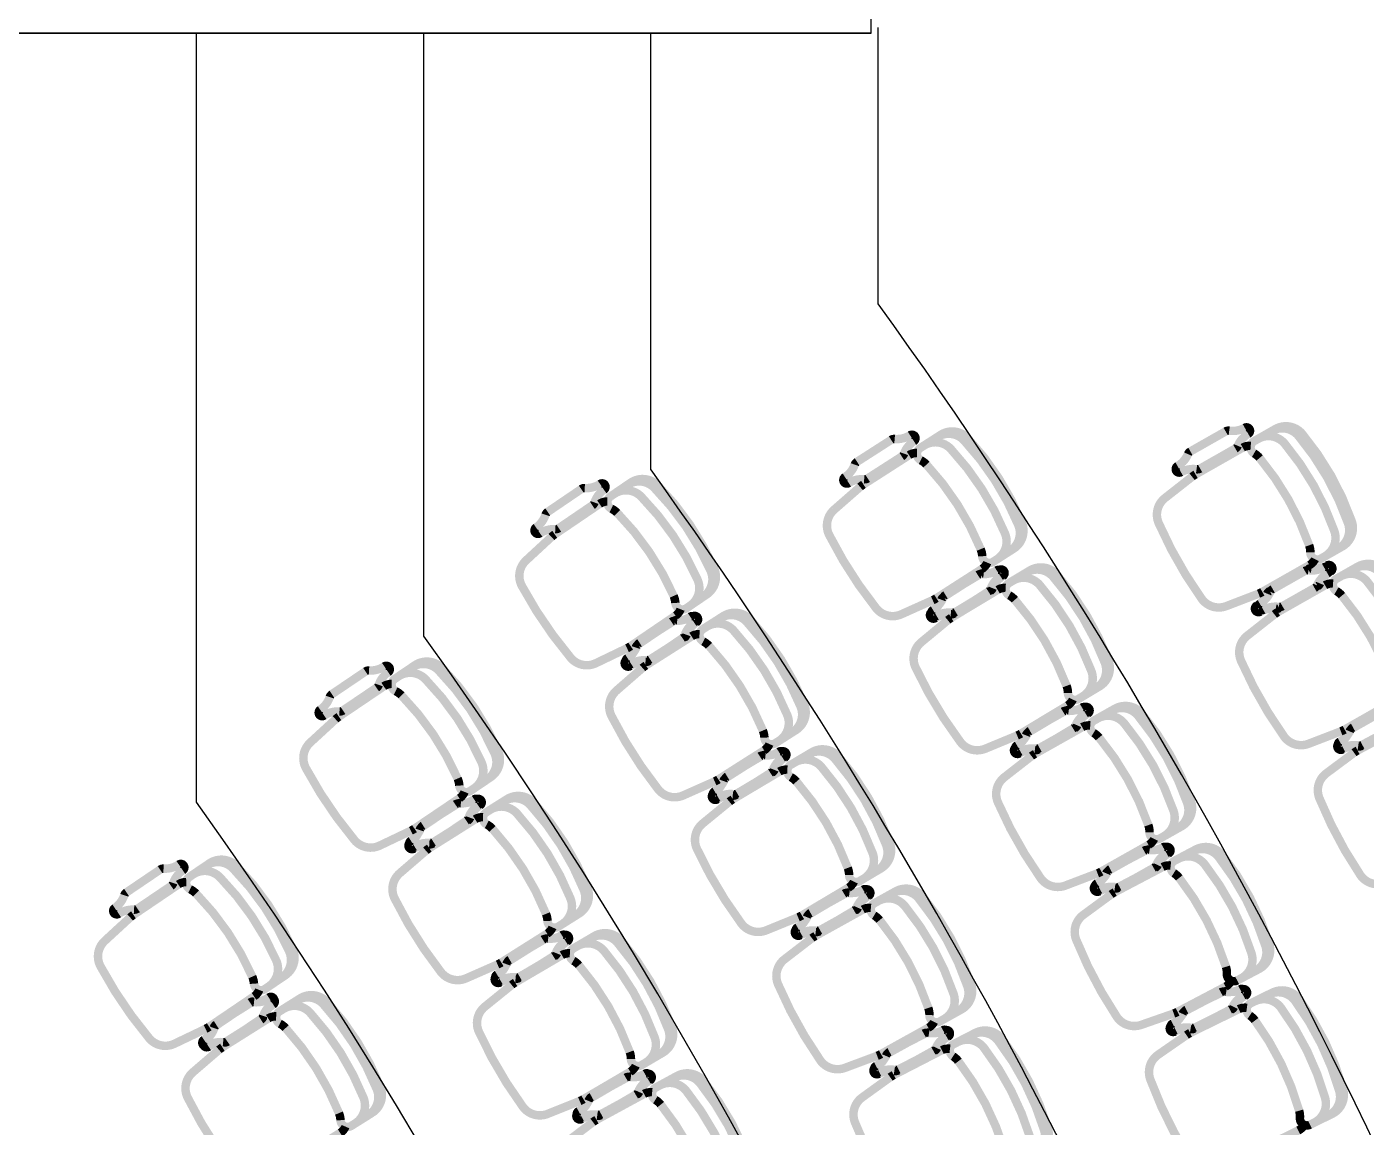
# Model space of a CAD drawing. Header units: metres. Extents: x -331 to 2982, y 362 to 2539.
# Drawn here: x 2871.207 to 2875.966, y 1354.1 to 1358.008 of the extents above; entities that cross this region are included whole.
import ezdxf

# ---------------------------------------------------------------- set-up
doc = ezdxf.new("R2010")
doc.units = ezdxf.units.M
doc.layers.add('Pis', color=251, linetype='Continuous')

msp = doc.modelspace()

# ---------------------------------------------------------------- linework, layer by layer
at = {"layer": 'Pis'}
for p, q in [((2874.2073, 1357.9858), (2874.2073, 1359.0861)), ((2874.2319, 1357.0246), (2874.2319, 1358.0058)), ((2874.2319, 1357.0246), (2874.2319, 1358.0058)), ((2874.2319, 1357.0246), (2874.2319, 1358.0058)), ((2874.2319, 1357.0246), (2874.2319, 1358.0058)), ((2869.969, 1357.9858), (2874.2073, 1357.9858)), ((2874.2073, 1357.9858), (2869.969, 1357.9858)), ((2871.8097, 1355.2545), (2871.8097, 1357.9858)), ((2871.8097, 1355.2545), (2871.8097, 1357.9858)), ((2872.6171, 1355.8445), (2872.6171, 1357.9858)), ((2872.6171, 1355.8445), (2872.6171, 1357.9858)), ((2873.4245, 1356.4346), (2873.4245, 1357.9858)), ((2873.4245, 1356.4346), (2873.4245, 1357.9858))]:
    msp.add_line(p, q, dxfattribs=at)
at = {"layer": 'Pis', "const_width": 0.03}
for points in [[(2874.1944, 1356.4045), (2874.3157, 1356.4823, 0.164851), (2874.3237, 1356.4924, -0.162089), (2874.3586, 1356.5366, 1), (2874.3451, 1356.5577, -0.162089), (2874.2903, 1356.5444, 0.164851), (2874.2779, 1356.5413), (2874.1566, 1356.4635, 0.164851), (2874.1486, 1356.4534, -0.162089), (2874.1137, 1356.4092, 1), (2874.1272, 1356.3881, -0.162089), (2874.1819, 1356.4014, 0.164851)], [(2874.5959, 1356.1532, 0.08991), (2874.4033, 1356.4535, 0.086278), (2874.3829, 1356.469, -0.57735), (2874.3808, 1356.5123), (2874.4542, 1356.5593, -0.36261), (2874.5496, 1356.5473, -0.08991), (2874.7422, 1356.247, -0.36261), (2874.7134, 1356.1553), (2874.64, 1356.1082, -0.57735), (2874.6015, 1356.1281, 0.086278)], [(2875.3757, 1356.4394), (2875.501, 1356.5106, 0.164851), (2875.5095, 1356.5202, -0.162089), (2875.5467, 1356.5625, 1), (2875.5344, 1356.5842, -0.162089), (2875.479, 1356.5739, 0.164851), (2875.4664, 1356.5714), (2875.3411, 1356.5003, 0.164851), (2875.3325, 1356.4907, -0.162089), (2875.2953, 1356.4484, 1), (2875.3076, 1356.4266, -0.162089), (2875.363, 1356.437, 0.164851)], [(2875.7631, 1356.1669, 0.08991), (2875.5869, 1356.477, 0.086278), (2875.5673, 1356.4936, -0.57735), (2875.5676, 1356.5369), (2875.6434, 1356.58, -0.36261), (2875.738, 1356.5629, -0.08991), (2875.9142, 1356.2527, -0.36261), (2875.8805, 1356.1626), (2875.8047, 1356.1196, -0.57735), (2875.7674, 1356.1415, 0.086278)], [(2873.0969, 1356.2276), (2873.216, 1356.3087, 0.164851), (2873.2238, 1356.3189, -0.162089), (2873.2575, 1356.3641, 1), (2873.2435, 1356.3847, -0.162089), (2873.1891, 1356.37, 0.164851), (2873.1767, 1356.3665), (2873.0575, 1356.2855, 0.164851), (2873.0498, 1356.2753, -0.162089), (2873.016, 1356.2301, 1), (2873.0301, 1356.2095, -0.162089), (2873.0845, 1356.2242, 0.164851)], [(2873.505, 1355.9871, 0.08991), (2873.3044, 1356.2821, 0.086278), (2873.2835, 1356.2971, -0.57735), (2873.2804, 1356.3403), (2873.3524, 1356.3893, -0.36261), (2873.4481, 1356.3798, -0.08991), (2873.6487, 1356.0847, -0.36261), (2873.6223, 1355.9923), (2873.5502, 1355.9433, -0.57735), (2873.5112, 1355.9622, 0.086278)], [(2874.4563, 1355.9737, -0.164851), (2874.4644, 1355.9837), (2874.5857, 1356.0615, -0.164851), (2874.5981, 1356.0646, 0.162089), (2874.6529, 1356.0779, -1), (2874.6664, 1356.0569, 0.162089), (2874.6315, 1356.0126, -0.164851), (2874.6234, 1356.0026), (2874.5021, 1355.9248, -0.164851), (2874.4897, 1355.9217, 0.162089), (2874.4349, 1355.9084, -1), (2874.4214, 1355.9294, 0.162089)], [(2874.507, 1355.9304), (2874.6304, 1356.0047, 0.164851), (2874.6387, 1356.0145, -0.162089), (2874.6749, 1356.0578, 1), (2874.662, 1356.0792, -0.162089), (2874.6069, 1356.0675, 0.164851), (2874.5944, 1356.0647), (2874.4709, 1355.9904, 0.164851), (2874.4626, 1355.9806, -0.162089), (2874.4264, 1355.9374, 1), (2874.4393, 1355.916, -0.162089), (2874.4944, 1355.9277, 0.164851)], [(2874.9012, 1355.6677, 0.08991), (2874.7172, 1355.9734, 0.086278), (2874.6972, 1355.9895, -0.57735), (2874.6964, 1356.0328), (2874.7711, 1356.0777, -0.36261), (2874.8661, 1356.063, -0.08991), (2875.05, 1355.7573, -0.36261), (2875.0186, 1355.6664), (2874.9439, 1355.6215, -0.57735), (2874.906, 1355.6425, 0.086278)], [(2875.6141, 1355.9951, -0.164851), (2875.6226, 1356.0047), (2875.7479, 1356.0758, -0.164851), (2875.7605, 1356.0783, 0.162089), (2875.816, 1356.0886, -1), (2875.8283, 1356.0669, 0.162089), (2875.7911, 1356.0246, -0.164851), (2875.7825, 1356.015), (2875.6572, 1355.9438, -0.164851), (2875.6446, 1355.9414, 0.162089), (2875.5892, 1355.931, -1), (2875.5768, 1355.9528, 0.162089)], [(2875.6682, 1355.9506), (2875.7935, 1356.0217, 0.164851), (2875.802, 1356.0313, -0.162089), (2875.8393, 1356.0736, 1), (2875.8269, 1356.0954, -0.162089), (2875.7715, 1356.085, 0.164851), (2875.7589, 1356.0826), (2875.6336, 1356.0114, 0.164851), (2875.625, 1356.0018, -0.162089), (2875.5878, 1355.9595, 1), (2875.6001, 1355.9378, -0.162089), (2875.6556, 1355.9481, 0.164851)], [(2876.0557, 1355.678, 0.08991), (2875.8794, 1355.9882, 0.086278), (2875.8598, 1356.0048, -0.57735), (2875.8601, 1356.0481), (2875.9359, 1356.0912, -0.36261), (2876.0305, 1356.074, -0.08991), (2876.2067, 1355.7638, -0.36261), (2876.173, 1355.6738), (2876.0972, 1355.6308, -0.57735), (2876.0599, 1355.6527, 0.086278)], [(2873.3702, 1355.8039, -0.164851), (2873.3779, 1355.8141), (2873.4971, 1355.8951, -0.164851), (2873.5095, 1355.8986, 0.162089), (2873.5639, 1355.9133, -1), (2873.5779, 1355.8926, 0.162089), (2873.5442, 1355.8475, -0.164851), (2873.5365, 1355.8372), (2873.4173, 1355.7562, -0.164851), (2873.4049, 1355.7528, 0.162089), (2873.3505, 1355.738, -1), (2873.3365, 1355.7587, 0.162089)], [(2873.4214, 1355.7618), (2873.543, 1355.8391, 0.164851), (2873.551, 1355.8491, -0.162089), (2873.5861, 1355.8933, 1), (2873.5727, 1355.9143, -0.162089), (2873.5178, 1355.9012, 0.164851), (2873.5054, 1355.8982), (2873.3838, 1355.8208, 0.164851), (2873.3757, 1355.8108, -0.162089), (2873.3407, 1355.7667, 1), (2873.3541, 1355.7456, -0.162089), (2873.4089, 1355.7587, 0.164851)], [(2873.822, 1355.509, 0.08991), (2873.6305, 1355.8099, 0.086278), (2873.6101, 1355.8255, -0.57735), (2873.6082, 1355.8688), (2873.6817, 1355.9156, -0.36261), (2873.7771, 1355.9032, -0.08991), (2873.9686, 1355.6023, -0.36261), (2873.9394, 1355.5107), (2873.8659, 1355.4639, -0.57735), (2873.8275, 1355.4839, 0.086278)], [(2872.33, 1355.5802), (2872.4494, 1355.6609, 0.164851), (2872.4572, 1355.6711, -0.162089), (2872.491, 1355.7162, 1), (2872.477, 1355.7369, -0.162089), (2872.4226, 1355.7223, 0.164851), (2872.4102, 1355.7189), (2872.2908, 1355.6382, 0.164851), (2872.283, 1355.628, -0.162089), (2872.2492, 1355.5829, 1), (2872.2632, 1355.5622, -0.162089), (2872.3176, 1355.5768, 0.164851)], [(2872.7374, 1355.3385, 0.08991), (2872.5377, 1355.6341, 0.086278), (2872.5169, 1355.6491, -0.57735), (2872.5138, 1355.6923), (2872.586, 1355.7411, -0.36261), (2872.6817, 1355.7314, -0.08991), (2872.8814, 1355.4357, -0.36261), (2872.8547, 1355.3434), (2872.7825, 1355.2946, -0.57735), (2872.7436, 1355.3135, 0.086278)], [(2875.1917, 1355.1732, 0.08991), (2875.0166, 1355.484, 0.086278), (2874.997, 1355.5007, -0.57735), (2874.9975, 1355.544), (2875.0734, 1355.5868, -0.36261), (2875.1679, 1355.5693, -0.08991), (2875.3431, 1355.2585, -0.36261), (2875.309, 1355.1686), (2875.2331, 1355.1258, -0.57735), (2875.1958, 1355.1479, 0.086278)], [(2875.9066, 1355.5062, -0.164851), (2875.9151, 1355.5158), (2876.0404, 1355.587, -0.164851), (2876.0531, 1355.5894, 0.162089), (2876.1085, 1355.5998, -1), (2876.1208, 1355.578, 0.162089), (2876.0836, 1355.5357, -0.164851), (2876.075, 1355.5261), (2875.9497, 1355.4549, -0.164851), (2875.9371, 1355.4525, 0.162089), (2875.8817, 1355.4422, -1), (2875.8694, 1355.4639, 0.162089)], [(2875.9518, 1355.4584), (2876.079, 1355.5262, 0.164851), (2876.0878, 1355.5355, -0.162089), (2876.1262, 1355.5768, 1), (2876.1144, 1355.5989, -0.162089), (2876.0588, 1355.5901, 0.164851), (2876.0461, 1355.588), (2875.9189, 1355.5202, 0.164851), (2875.9101, 1355.5108, -0.162089), (2875.8717, 1355.4696, 1), (2875.8835, 1355.4475, -0.162089), (2875.9392, 1355.4563, 0.164851)], [(2874.7565, 1355.4922, -0.164851), (2874.7648, 1355.502), (2874.8883, 1355.5763, -0.164851), (2874.9008, 1355.5791, 0.162089), (2874.9559, 1355.5908, -1), (2874.9688, 1355.5694, 0.162089), (2874.9326, 1355.5262, -0.164851), (2874.9243, 1355.5164), (2874.8009, 1355.442, -0.164851), (2874.7883, 1355.4393, 0.162089), (2874.7332, 1355.4276, -1), (2874.7203, 1355.449, 0.162089)], [(2874.8052, 1355.4471), (2874.9307, 1355.5179, 0.164851), (2874.9393, 1355.5274, -0.162089), (2874.9767, 1355.5696, 1), (2874.9644, 1355.5914, -0.162089), (2874.909, 1355.5812, 0.164851), (2874.8964, 1355.5789), (2874.7708, 1355.5081, 0.164851), (2874.7622, 1355.4986, -0.162089), (2874.7248, 1355.4564, 1), (2874.7371, 1355.4346, -0.162089), (2874.7925, 1355.4448, 0.164851)], [(2873.6818, 1355.3299, -0.164851), (2873.6898, 1355.3399), (2873.8114, 1355.4173, -0.164851), (2873.8239, 1355.4204, 0.162089), (2873.8787, 1355.4335, -1), (2873.8921, 1355.4124, 0.162089), (2873.857, 1355.3683, -0.164851), (2873.849, 1355.3583), (2873.7274, 1355.2809, -0.164851), (2873.7149, 1355.2778, 0.162089), (2873.6601, 1355.2647, -1), (2873.6467, 1355.2858, 0.162089)], [(2873.7309, 1355.2859), (2873.8548, 1355.3596, 0.164851), (2873.8631, 1355.3693, -0.162089), (2873.8995, 1355.4123, 1), (2873.8867, 1355.4338, -0.162089), (2873.8315, 1355.4224, 0.164851), (2873.819, 1355.4197), (2873.6951, 1355.3461, 0.164851), (2873.6868, 1355.3363, -0.162089), (2873.6504, 1355.2933, 1), (2873.6631, 1355.2718, -0.162089), (2873.7183, 1355.2832, 0.164851)], [(2874.1237, 1355.0211, 0.08991), (2873.9414, 1355.3277, 0.086278), (2873.9214, 1355.3439, -0.57735), (2873.9209, 1355.3872), (2873.9958, 1355.4318, -0.36261), (2874.0907, 1355.4166, -0.08991), (2874.2731, 1355.1099, -0.36261), (2874.2411, 1355.0192), (2874.1662, 1354.9747, -0.57735), (2874.1285, 1354.9959, 0.086278)], [(2872.6021, 1355.1557, -0.164851), (2872.6099, 1355.1659), (2872.7293, 1355.2466, -0.164851), (2872.7417, 1355.25, 0.162089), (2872.7961, 1355.2646, -1), (2872.8101, 1355.2438, 0.162089), (2872.7763, 1355.1988, -0.164851), (2872.7685, 1355.1886), (2872.6491, 1355.1079, -0.164851), (2872.6367, 1355.1045, 0.162089), (2872.5823, 1355.0899, -1), (2872.5683, 1355.1106, 0.162089)], [(2872.6519, 1355.1126), (2872.7738, 1355.1894, 0.164851), (2872.7819, 1355.1994, -0.162089), (2872.8172, 1355.2434, 1), (2872.8039, 1355.2645, -0.162089), (2872.749, 1355.2517, 0.164851), (2872.7365, 1355.2487), (2872.6146, 1355.1719, 0.164851), (2872.6065, 1355.1619, -0.162089), (2872.5712, 1355.1179, 1), (2872.5845, 1355.0968, -0.162089), (2872.6394, 1355.1096, 0.164851)], [(2873.0514, 1354.858, 0.08991), (2872.8612, 1355.1599, 0.086278), (2872.8409, 1355.1756, -0.57735), (2872.8392, 1355.2188), (2872.9129, 1355.2653, -0.36261), (2873.0082, 1355.2525, -0.08991), (2873.1984, 1354.9506, -0.36261), (2873.1688, 1354.8591), (2873.0951, 1354.8127, -0.57735), (2873.0567, 1354.8329, 0.086278)], [(2875.042, 1355.002, -0.164851), (2875.0506, 1355.0115), (2875.1761, 1355.0823, -0.164851), (2875.1888, 1355.0846, 0.162089), (2875.2442, 1355.0948, -1), (2875.2565, 1355.073, 0.162089), (2875.2191, 1355.0308, -0.164851), (2875.2105, 1355.0213), (2875.0849, 1354.9505, -0.164851), (2875.0723, 1354.9482, 0.162089), (2875.0169, 1354.938, -1), (2875.0046, 1354.9598, 0.162089)], [(2875.0888, 1354.9549), (2875.2163, 1355.022, 0.164851), (2875.2252, 1355.0313, -0.162089), (2875.2638, 1355.0724, 1), (2875.2521, 1355.0945, -0.162089), (2875.1964, 1355.086, 0.164851), (2875.1837, 1355.084), (2875.0562, 1355.0169, 0.164851), (2875.0473, 1355.0075, -0.162089), (2875.0088, 1354.9665, 1), (2875.0204, 1354.9443, -0.162089), (2875.0761, 1354.9529, 0.164851)], [(2875.4673, 1354.67, 0.08991), (2875.3012, 1354.9857, 0.086278), (2875.2821, 1355.003, -0.57735), (2875.2838, 1355.0462), (2875.3609, 1355.0868, -0.36261), (2875.4549, 1355.0666, -0.08991), (2875.6211, 1354.7509, -0.36261), (2875.5844, 1354.662), (2875.5073, 1354.6215, -0.57735), (2875.4707, 1354.6446, 0.086278)], [(2871.6, 1354.8763), (2871.7194, 1354.9571, 0.164851), (2871.7271, 1354.9674, -0.162089), (2871.7609, 1355.0125, 1), (2871.7469, 1355.0332, -0.162089), (2871.6925, 1355.0185, 0.164851), (2871.6801, 1355.0151), (2871.5608, 1354.9343, 0.164851), (2871.553, 1354.9241, -0.162089), (2871.5192, 1354.879, 1), (2871.5332, 1354.8583, -0.162089), (2871.5876, 1354.8729, 0.164851)], [(2872.0077, 1354.635, 0.08991), (2871.8077, 1354.9304, 0.086278), (2871.7868, 1354.9455, -0.57735), (2871.7837, 1354.9886), (2871.8559, 1355.0375, -0.36261), (2871.9516, 1355.0279, -0.08991), (2872.1516, 1354.7324, -0.36261), (2872.125, 1354.64), (2872.0529, 1354.5912, -0.57735), (2872.0139, 1354.6101, 0.086278)], [(2873.9781, 1354.8464, -0.164851), (2873.9865, 1354.8562), (2874.1103, 1354.9298, -0.164851), (2874.1229, 1354.9325, 0.162089), (2874.1781, 1354.9439, -1), (2874.1909, 1354.9224, 0.162089), (2874.1545, 1354.8794, -0.164851), (2874.1461, 1354.8697), (2874.0223, 1354.796, -0.164851), (2874.0097, 1354.7933, 0.162089), (2873.9545, 1354.7819, -1), (2873.9417, 1354.8034, 0.162089)], [(2874.0252, 1354.8003), (2874.1512, 1354.8702, 0.164851), (2874.1599, 1354.8797, -0.162089), (2874.1976, 1354.9216, 1), (2874.1854, 1354.9435, -0.162089), (2874.1299, 1354.9337, 0.164851), (2874.1173, 1354.9314), (2873.9913, 1354.8615, 0.164851), (2873.9826, 1354.852, -0.162089), (2873.9449, 1354.8101, 1), (2873.9571, 1354.7883, -0.162089), (2874.0126, 1354.798, 0.164851)], [(2874.4099, 1354.5238, 0.08991), (2874.2369, 1354.8358, 0.086278), (2874.2174, 1354.8526, -0.57735), (2874.2182, 1354.8959), (2874.2944, 1354.9382, -0.36261), (2874.3888, 1354.9201, -0.08991), (2874.5618, 1354.6081, -0.36261), (2874.5272, 1354.5184), (2874.451, 1354.4761, -0.57735), (2874.4138, 1354.4984, 0.086278)], [(2873.3488, 1354.3676, 0.08991), (2873.1684, 1354.6754, 0.086278), (2873.1486, 1354.6917, -0.57735), (2873.1483, 1354.735), (2873.2235, 1354.7791, -0.36261), (2873.3183, 1354.7632, -0.08991), (2873.4987, 1354.4555, -0.36261), (2873.4662, 1354.365), (2873.391, 1354.3209, -0.57735), (2873.3534, 1354.3423, 0.086278)], [(2872.9103, 1354.6796, -0.164851), (2872.9184, 1354.6896), (2873.0403, 1354.7664, -0.164851), (2873.0528, 1354.7694, 0.162089), (2873.1077, 1354.7822, -1), (2873.121, 1354.7611, 0.162089), (2873.0857, 1354.7171, -0.164851), (2873.0776, 1354.7072), (2872.9557, 1354.6304, -0.164851), (2872.9432, 1354.6274, 0.162089), (2872.8883, 1354.6145, -1), (2872.875, 1354.6357, 0.162089)], [(2872.9577, 1354.6348), (2873.082, 1354.7077, 0.164851), (2873.0904, 1354.7174, -0.162089), (2873.1271, 1354.7602, 1), (2873.1144, 1354.7818, -0.162089), (2873.0592, 1354.7707, 0.164851), (2873.0466, 1354.7681), (2872.9223, 1354.6952, 0.164851), (2872.9139, 1354.6855, -0.162089), (2872.8772, 1354.6427, 1), (2872.8898, 1354.6212, -0.162089), (2872.9451, 1354.6323, 0.164851)], [(2871.9167, 1354.4054), (2872.0387, 1354.4821, 0.164851), (2872.0468, 1354.4921, -0.162089), (2872.0821, 1354.536, 1), (2872.0688, 1354.5571, -0.162089), (2872.0139, 1354.5443, 0.164851), (2872.0014, 1354.5414), (2871.8794, 1354.4647, 0.164851), (2871.8713, 1354.4547, -0.162089), (2871.836, 1354.4108, 1), (2871.8493, 1354.3896, -0.162089), (2871.9042, 1354.4024, 0.164851)], [(2871.8726, 1354.4521, -0.164851), (2871.8804, 1354.4623), (2871.9997, 1354.5431, -0.164851), (2872.0121, 1354.5465, 0.162089), (2872.0665, 1354.5612, -1), (2872.0805, 1354.5405, 0.162089), (2872.0467, 1354.4954, -0.164851), (2872.0389, 1354.4851), (2871.9196, 1354.4043, -0.164851), (2871.9072, 1354.4009, 0.162089), (2871.8528, 1354.3863, -1), (2871.8388, 1354.407, 0.162089)], [(2872.3159, 1354.1504, 0.08991), (2872.1261, 1354.4524, 0.086278), (2872.1057, 1354.4681, -0.57735), (2872.1041, 1354.5114), (2872.1779, 1354.5578, -0.36261), (2872.2732, 1354.5449, -0.08991), (2872.463, 1354.2429, -0.36261), (2872.4334, 1354.1514), (2872.3596, 1354.1051, -0.57735), (2872.3213, 1354.1253, 0.086278)], [(2875.3128, 1354.5031, -0.164851), (2875.3216, 1354.5124), (2875.4492, 1354.5795, -0.164851), (2875.4618, 1354.5816, 0.162089), (2875.5176, 1354.5901, -1), (2875.5292, 1354.568, 0.162089), (2875.4906, 1354.5269, -0.164851), (2875.4818, 1354.5176), (2875.3542, 1354.4505, -0.164851), (2875.3416, 1354.4485, 0.162089), (2875.2858, 1354.4399, -1), (2875.2742, 1354.462, 0.162089)], [(2875.3574, 1354.4545), (2875.4868, 1354.518, 0.164851), (2875.4959, 1354.527, -0.162089), (2875.5356, 1354.567, 1), (2875.5246, 1354.5894, -0.162089), (2875.4687, 1354.5825, 0.164851), (2875.456, 1354.5808), (2875.3266, 1354.5174, 0.164851), (2875.3175, 1354.5083, -0.162089), (2875.2777, 1354.4684, 1), (2875.2887, 1354.4459, -0.162089), (2875.3447, 1354.4529, 0.164851)], [(2875.7276, 1354.1589, 0.08991), (2875.5706, 1354.4793, 0.086278), (2875.552, 1354.497, -0.57735), (2875.5549, 1354.5402), (2875.6332, 1354.5786, -0.36261), (2875.7266, 1354.5557, -0.08991), (2875.8836, 1354.2354, -0.36261), (2875.8445, 1354.1476), (2875.7662, 1354.1092, -0.57735), (2875.7303, 1354.1334, 0.086278)], [(2874.2591, 1354.3536, -0.164851), (2874.2677, 1354.3631), (2874.3937, 1354.433, -0.164851), (2874.4064, 1354.4353, 0.162089), (2874.4619, 1354.445, -1), (2874.474, 1354.4232, 0.162089), (2874.4363, 1354.3812, -0.164851), (2874.4277, 1354.3717), (2874.3017, 1354.3019, -0.164851), (2874.289, 1354.2996, 0.162089), (2874.2335, 1354.2898, -1), (2874.2214, 1354.3117, 0.162089)], [(2874.304, 1354.3057), (2874.4321, 1354.3717, 0.164851), (2874.441, 1354.381, -0.162089), (2874.4799, 1354.4217, 1), (2874.4685, 1354.4439, -0.162089), (2874.4127, 1354.4358, 0.164851), (2874.4, 1354.4339), (2874.2719, 1354.3679, 0.164851), (2874.263, 1354.3586, -0.162089), (2874.224, 1354.3179, 1), (2874.2355, 1354.2957, -0.162089), (2874.2913, 1354.3038, 0.164851)], [(2874.6801, 1354.0177, 0.08991), (2874.5166, 1354.3347, 0.086278), (2874.4977, 1354.3521, -0.57735), (2874.4997, 1354.3954), (2874.5772, 1354.4353, -0.36261), (2874.671, 1354.4144, -0.08991), (2874.8345, 1354.0973, -0.36261), (2874.7972, 1354.0087), (2874.7197, 1353.9688, -0.57735), (2874.6833, 1353.9922, 0.086278)], [(2873.2021, 1354.1938, -0.164851), (2873.2105, 1354.2035), (2873.3348, 1354.2764, -0.164851), (2873.3474, 1354.279, 0.162089), (2873.4027, 1354.2901, -1), (2873.4153, 1354.2685, 0.162089), (2873.3786, 1354.2257, -0.164851), (2873.3702, 1354.216), (2873.2459, 1354.1431, -0.164851), (2873.2333, 1354.1405, 0.162089), (2873.1781, 1354.1294, -1), (2873.1654, 1354.151, 0.162089)], [(2873.2473, 1354.1469), (2873.3739, 1354.2158, 0.164851), (2873.3826, 1354.2252, -0.162089), (2873.4206, 1354.2668, 1), (2873.4087, 1354.2888, -0.162089), (2873.3531, 1354.2795, 0.164851), (2873.3404, 1354.2773), (2873.2138, 1354.2084, 0.164851), (2873.2051, 1354.199, -0.162089), (2873.1671, 1354.1574, 1), (2873.179, 1354.1354, -0.162089), (2873.2346, 1354.1447, 0.164851)], [(2873.6297, 1353.8673, 0.08991), (2873.4592, 1354.1807, 0.086278), (2873.4399, 1354.1976, -0.57735), (2873.441, 1354.2409), (2873.5176, 1354.2826, -0.36261), (2873.6118, 1354.2637, -0.08991), (2873.7823, 1353.9503, -0.36261), (2873.7469, 1353.8609), (2873.6704, 1353.8193, -0.57735), (2873.6335, 1353.8419, 0.086278)]]:
    msp.add_lwpolyline(points, format="xyb", close=True, dxfattribs=at)
for points in [[(2874.4416, 1356.5512, -0.36261), (2874.5369, 1356.5392, -0.08991), (2874.7296, 1356.2389, -0.36261), (2874.7007, 1356.1472)], [(2875.5816, 1356.5449, -0.36261), (2875.6762, 1356.5278, -0.08991), (2875.8525, 1356.2176, -0.36261), (2875.8187, 1356.1276)], [(2875.6303, 1356.5726, -0.36261), (2875.725, 1356.5555, -0.08991), (2875.9012, 1356.2453, -0.36261), (2875.8674, 1356.1552)], [(2874.3944, 1356.521, -0.36261), (2874.4898, 1356.5089, -0.08991), (2874.6824, 1356.2087, -0.36261), (2874.6536, 1356.1169)], [(2875.5555, 1356.5202, 0.149389), (2875.527, 1356.5138), (2875.3595, 1356.4187, 0.03724), (2875.3472, 1356.4104), (2875.2508, 1356.3348, 0.342214), (2875.2284, 1356.2456, 0.051556), (2875.3808, 1355.9774, 0.342214), (2875.4688, 1355.951), (2875.5832, 1355.995, 0.03724), (2875.5966, 1356.0014), (2875.7641, 1356.0965, 0.149389), (2875.7841, 1356.1177)], [(2874.3696, 1356.4949, 0.149389), (2874.3415, 1356.487), (2874.1794, 1356.383, 0.03724), (2874.1675, 1356.3741), (2874.0753, 1356.2934, 0.342214), (2874.0578, 1356.2032, 0.051556), (2874.2244, 1355.9435, 0.342214), (2874.3137, 1355.9218), (2874.4255, 1355.972, 0.03724), (2874.4386, 1355.979), (2874.6006, 1356.083, 0.149389), (2874.6195, 1356.1053)], [(2873.2937, 1356.3493, -0.36261), (2873.3894, 1356.3399, -0.08991), (2873.5899, 1356.0448, -0.36261), (2873.5635, 1355.9524)], [(2873.34, 1356.3808, -0.36261), (2873.4357, 1356.3714, -0.08991), (2873.6363, 1356.0763, -0.36261), (2873.6099, 1355.9839)], [(2873.2696, 1356.3226, 0.149389), (2873.2417, 1356.314), (2873.0824, 1356.2058, 0.03724), (2873.0708, 1356.1965), (2872.9808, 1356.1133, 0.342214), (2872.9656, 1356.0227, 0.051556), (2873.1391, 1355.7675, 0.342214), (2873.2289, 1355.7483), (2873.3394, 1355.8014, 0.03724), (2873.3523, 1355.8088), (2873.5115, 1355.917, 0.149389), (2873.5298, 1355.9398)], [(2874.7582, 1356.07, -0.36261), (2874.8532, 1356.0552, -0.08991), (2875.0372, 1355.7495, -0.36261), (2875.0057, 1355.6587)], [(2875.9229, 1356.0837, -0.36261), (2876.0175, 1356.0666, -0.08991), (2876.1937, 1355.7564, -0.36261), (2876.16, 1355.6664)], [(2874.7102, 1356.0411, -0.36261), (2874.8052, 1356.0263, -0.08991), (2874.9892, 1355.7207, -0.36261), (2874.9577, 1355.6298)], [(2875.848, 1356.0314, 0.149389), (2875.8195, 1356.025), (2875.652, 1355.9299, 0.03724), (2875.6397, 1355.9216), (2875.5433, 1355.8459, 0.342214), (2875.5209, 1355.7568, 0.051556), (2875.6733, 1355.4885, 0.342214), (2875.7613, 1355.4621), (2875.8757, 1355.5062, 0.03724), (2875.8892, 1355.5125), (2876.0566, 1355.6077, 0.149389), (2876.0766, 1355.6289)], [(2875.8741, 1356.0561, -0.36261), (2875.9687, 1356.0389, -0.08991), (2876.145, 1355.7287, -0.36261), (2876.1112, 1355.6387)], [(2874.6847, 1356.0157, 0.149389), (2874.6564, 1356.0087), (2874.4914, 1355.9094, 0.03724), (2874.4792, 1355.9008), (2874.3848, 1355.8227, 0.342214), (2874.3646, 1355.733, 0.051556), (2874.5237, 1355.4687, 0.342214), (2874.6124, 1355.4445), (2874.7256, 1355.4914, 0.03724), (2874.7389, 1355.4981), (2874.9038, 1355.5974, 0.149389), (2874.9234, 1355.6191)], [(2873.6218, 1355.8775, -0.36261), (2873.7172, 1355.8651, -0.08991), (2873.9087, 1355.5641, -0.36261), (2873.8795, 1355.4725)], [(2873.6691, 1355.9075, -0.36261), (2873.7644, 1355.8952, -0.08991), (2873.956, 1355.5942, -0.36261), (2873.9268, 1355.5026)], [(2873.5969, 1355.8515, 0.149389), (2873.5688, 1355.8437), (2873.4063, 1355.7403, 0.03724), (2873.3944, 1355.7314), (2873.3019, 1355.651, 0.342214), (2873.284, 1355.5609, 0.051556), (2873.4497, 1355.3006, 0.342214), (2873.5389, 1355.2786), (2873.6509, 1355.3283, 0.03724), (2873.664, 1355.3354), (2873.8265, 1355.4387, 0.149389), (2873.8455, 1355.461)], [(2872.5736, 1355.7327, -0.36261), (2872.6693, 1355.723, -0.08991), (2872.869, 1355.4273, -0.36261), (2872.8423, 1355.335)], [(2872.5272, 1355.7014, -0.36261), (2872.6228, 1355.6916, -0.08991), (2872.8225, 1355.396, -0.36261), (2872.7959, 1355.3036)], [(2872.503, 1355.6747, 0.149389), (2872.4751, 1355.6661), (2872.3155, 1355.5584, 0.03724), (2872.3038, 1355.5491), (2872.2136, 1355.4662, 0.342214), (2872.1982, 1355.3756, 0.051556), (2872.3709, 1355.12, 0.342214), (2872.4607, 1355.1005), (2872.5713, 1355.1532, 0.03724), (2872.5842, 1355.1606), (2872.7438, 1355.2684, 0.149389), (2872.7621, 1355.2911)], [(2875.0115, 1355.5519, -0.36261), (2875.1061, 1355.5345, -0.08991), (2875.2812, 1355.2236, -0.36261), (2875.2471, 1355.1337)], [(2875.0603, 1355.5794, -0.36261), (2875.1549, 1355.562, -0.08991), (2875.33, 1355.2511, -0.36261), (2875.2959, 1355.1612)], [(2874.9853, 1355.5273, 0.149389), (2874.9567, 1355.521), (2874.789, 1355.4265, 0.03724), (2874.7766, 1355.4183), (2874.6799, 1355.343, 0.342214), (2874.6572, 1355.2539, 0.051556), (2874.8087, 1354.9851, 0.342214), (2874.8966, 1354.9584), (2875.0111, 1355.002, 0.03724), (2875.0246, 1355.0083), (2875.1923, 1355.1029, 0.149389), (2875.2125, 1355.124)], [(2876.1338, 1355.5344, 0.149389), (2876.1051, 1355.5288), (2875.9352, 1355.4382, 0.03724), (2875.9226, 1355.4303), (2875.8242, 1355.3572, 0.342214), (2875.7994, 1355.2687, 0.051556), (2875.9445, 1354.9964, 0.342214), (2876.0318, 1354.9676), (2876.1473, 1355.0086, 0.03724), (2876.1609, 1355.0146), (2876.3308, 1355.1051, 0.149389), (2876.3515, 1355.1258)], [(2873.9347, 1355.3955, -0.36261), (2874.0297, 1355.3802, -0.08991), (2874.212, 1355.0736, -0.36261), (2874.1801, 1354.9829)], [(2873.9829, 1355.4241, -0.36261), (2874.0778, 1355.4089, -0.08991), (2874.2602, 1355.1023, -0.36261), (2874.2283, 1355.0116)], [(2873.9091, 1355.3703, 0.149389), (2873.8807, 1355.3633), (2873.7152, 1355.2649, 0.03724), (2873.703, 1355.2564), (2873.6081, 1355.1788, 0.342214), (2873.5876, 1355.0892, 0.051556), (2873.7453, 1354.8241, 0.342214), (2873.8338, 1354.7994), (2873.9472, 1354.8457, 0.03724), (2873.9606, 1354.8524), (2874.126, 1354.9508, 0.149389), (2874.1457, 1354.9724)], [(2872.9002, 1355.2573, -0.36261), (2872.9955, 1355.2445, -0.08991), (2873.1857, 1354.9426, -0.36261), (2873.1561, 1354.8511)], [(2872.8528, 1355.2274, -0.36261), (2872.9481, 1355.2146, -0.08991), (2873.1383, 1354.9128, -0.36261), (2873.1087, 1354.8213)], [(2872.8278, 1355.2016, 0.149389), (2872.7996, 1355.1939), (2872.6367, 1355.0913, 0.03724), (2872.6248, 1355.0824), (2872.5319, 1355.0024, 0.342214), (2872.5136, 1354.9124, 0.051556), (2872.6781, 1354.6513, 0.342214), (2872.7672, 1354.6289), (2872.8794, 1354.6782, 0.03724), (2872.8926, 1354.6851), (2873.0555, 1354.7878, 0.149389), (2873.0746, 1354.8099)], [(2875.3476, 1355.0798, -0.36261), (2875.4416, 1355.0597, -0.08991), (2875.6078, 1354.7439, -0.36261), (2875.5712, 1354.655)], [(2871.8435, 1355.0291, -0.36261), (2871.9391, 1355.0194, -0.08991), (2872.1392, 1354.724, -0.36261), (2872.1126, 1354.6316)], [(2875.2711, 1355.0299, 0.149389), (2875.2424, 1355.0244), (2875.072, 1354.9348, 0.03724), (2875.0594, 1354.9269), (2874.9606, 1354.8544, 0.342214), (2874.9354, 1354.766, 0.051556), (2875.0791, 1354.493, 0.342214), (2875.1662, 1354.4637), (2875.2819, 1354.5041, 0.03724), (2875.2955, 1354.51), (2875.4659, 1354.5997, 0.149389), (2875.4867, 1354.6202)], [(2875.2981, 1355.0537, -0.36261), (2875.3921, 1355.0336, -0.08991), (2875.5582, 1354.7179, -0.36261), (2875.5216, 1354.629)], [(2871.7971, 1354.9977, -0.36261), (2871.8927, 1354.988, -0.08991), (2872.0928, 1354.6926, -0.36261), (2872.0662, 1354.6002)], [(2871.7729, 1354.971, 0.149389), (2871.745, 1354.9624), (2871.5856, 1354.8545, 0.03724), (2871.5739, 1354.8452), (2871.4838, 1354.7622, 0.342214), (2871.4685, 1354.6716, 0.051556), (2871.6414, 1354.4162, 0.342214), (2871.7312, 1354.3967), (2871.8418, 1354.4496, 0.03724), (2871.8547, 1354.457), (2872.0141, 1354.565, 0.149389), (2872.0325, 1354.5877)], [(2874.2813, 1354.9309, -0.36261), (2874.3757, 1354.9128, -0.08991), (2874.5487, 1354.6008, -0.36261), (2874.5141, 1354.5111)], [(2874.2323, 1354.9037, -0.36261), (2874.3267, 1354.8856, -0.08991), (2874.4997, 1354.5736, -0.36261), (2874.4651, 1354.4839)], [(2874.2059, 1354.8793, 0.149389), (2874.1773, 1354.8732), (2874.0089, 1354.7798, 0.03724), (2873.9965, 1354.7717), (2873.8993, 1354.697, 0.342214), (2873.876, 1354.6081, 0.051556), (2874.0256, 1354.3383, 0.342214), (2874.1134, 1354.311), (2874.2282, 1354.3538, 0.03724), (2874.2417, 1354.3601), (2874.4101, 1354.4534, 0.149389), (2874.4304, 1354.4745)], [(2873.1622, 1354.7431, -0.36261), (2873.257, 1354.7273, -0.08991), (2873.4374, 1354.4195, -0.36261), (2873.4049, 1354.3291)], [(2873.2105, 1354.7715, -0.36261), (2873.3053, 1354.7556, -0.08991), (2873.4858, 1354.4479, -0.36261), (2873.4533, 1354.3574)], [(2873.1364, 1354.7181, 0.149389), (2873.1079, 1354.7113), (2872.9418, 1354.614, 0.03724), (2872.9296, 1354.6055), (2872.8342, 1354.5285, 0.342214), (2872.8131, 1354.4391, 0.051556), (2872.9691, 1354.173, 0.342214), (2873.0575, 1354.1477), (2873.1712, 1354.1933, 0.03724), (2873.1846, 1354.1999), (2873.3507, 1354.2972, 0.149389), (2873.3705, 1354.3188)], [(2872.1652, 1354.5498, -0.36261), (2872.2605, 1354.5369, -0.08991), (2872.4503, 1354.2349, -0.36261), (2872.4207, 1354.1435)], [(2875.5694, 1354.5473, -0.36261), (2875.6628, 1354.5245, -0.08991), (2875.8198, 1354.2041, -0.36261), (2875.7807, 1354.1163)], [(2875.6197, 1354.572, -0.36261), (2875.7131, 1354.5491, -0.08991), (2875.8701, 1354.2288, -0.36261), (2875.831, 1354.141)], [(2872.1178, 1354.52, -0.36261), (2872.213, 1354.5071, -0.08991), (2872.4029, 1354.2051, -0.36261), (2872.3732, 1354.1136)], [(2875.5418, 1354.5243, 0.149389), (2875.5129, 1354.5196), (2875.34, 1354.4349, 0.03724), (2875.3272, 1354.4274), (2875.2264, 1354.3577, 0.342214), (2875.1986, 1354.2701, 0.051556), (2875.3344, 1353.9931, 0.342214), (2875.4207, 1353.9613), (2875.5375, 1353.9984, 0.03724), (2875.5513, 1354.0039), (2875.7242, 1354.0886, 0.149389), (2875.7455, 1354.1086)], [(2872.0927, 1354.4942, 0.149389), (2872.0645, 1354.4865), (2871.9015, 1354.384, 0.03724), (2871.8895, 1354.3752), (2871.7966, 1354.2953, 0.342214), (2871.7782, 1354.2053, 0.051556), (2871.9425, 1353.9441, 0.342214), (2872.0316, 1353.9216), (2872.1438, 1353.9707, 0.03724), (2872.157, 1353.9777), (2872.32, 1354.0802, 0.149389), (2872.3391, 1354.1023)], [(2874.5141, 1354.4028, -0.36261), (2874.6079, 1354.3818, -0.08991), (2874.7714, 1354.0647, -0.36261), (2874.7341, 1353.9761)], [(2874.5639, 1354.4284, -0.36261), (2874.6577, 1354.4075, -0.08991), (2874.8212, 1354.0904, -0.36261), (2874.7839, 1354.0018)], [(2874.4869, 1354.3791, 0.149389), (2874.4582, 1354.3739), (2874.287, 1354.2857, 0.03724), (2874.2744, 1354.2779), (2874.175, 1354.2062, 0.342214), (2874.149, 1354.118, 0.051556), (2874.2904, 1353.8438, 0.342214), (2874.3773, 1353.8139), (2874.4933, 1353.8533, 0.03724), (2874.507, 1353.8591), (2874.6782, 1353.9473, 0.149389), (2874.6991, 1353.9677)], [(2873.5044, 1354.2754, -0.36261), (2873.5987, 1354.2565, -0.08991), (2873.7691, 1353.9432, -0.36261), (2873.7338, 1353.8538)], [(2873.4286, 1354.2244, 0.149389), (2873.3999, 1354.2186), (2873.2308, 1354.1266, 0.03724), (2873.2183, 1354.1185), (2873.1205, 1354.0446, 0.342214), (2873.0965, 1353.9559, 0.051556), (2873.2439, 1353.6849, 0.342214), (2873.3315, 1353.6569), (2873.4466, 1353.6988, 0.03724), (2873.4602, 1353.7049), (2873.6293, 1353.7969, 0.149389), (2873.6498, 1353.8178)], [(2873.4552, 1354.2486, -0.36261), (2873.5494, 1354.2298, -0.08991), (2873.7199, 1353.9164, -0.36261), (2873.6845, 1353.827)]]:
    msp.add_lwpolyline(points, format="xyb", dxfattribs=at)
at = {"layer": 'Pis'}
for radius, start, end in [(19.2681, 359.84702, 35.7567), (18.2681, 0.04824, 35.73473), (17.2681, 0.05103, 35.71013), (16.2681, 359.52586, 35.68249)]:
    msp.add_arc((2858.5958, 1345.7654), radius, start, end, dxfattribs=at)

doc.saveas('drawing.dxf')
